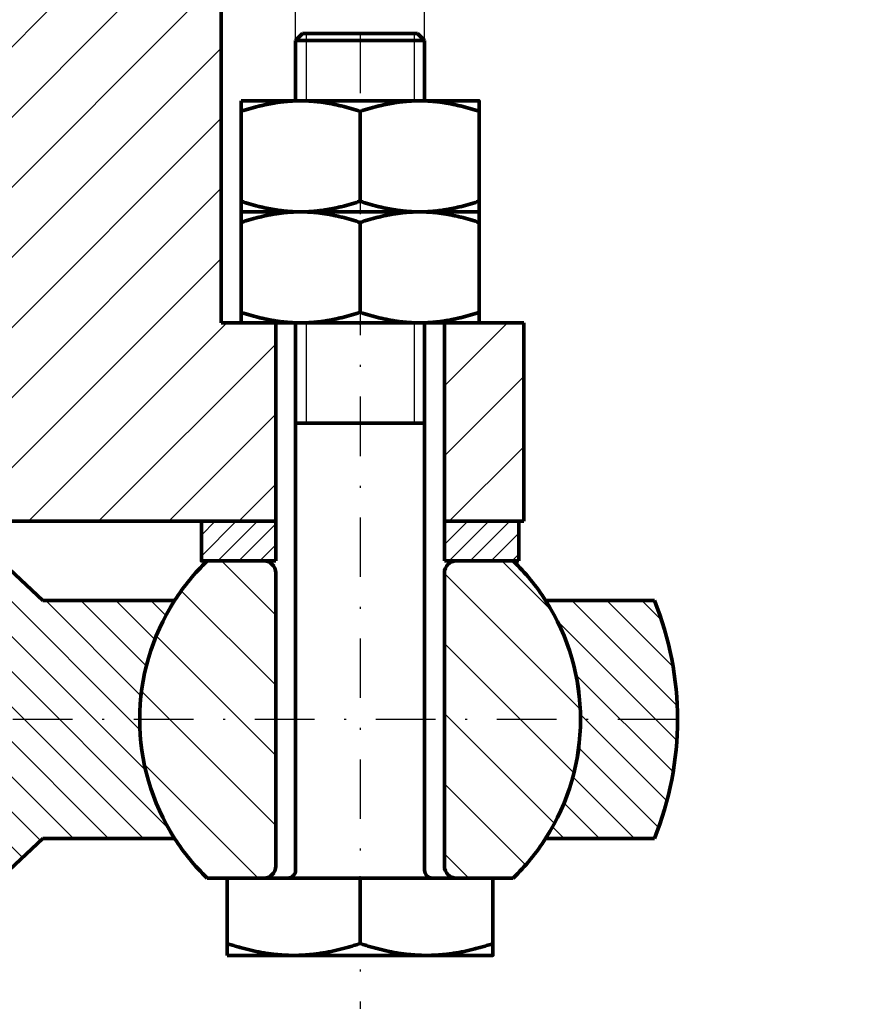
# Model space of a CAD drawing. Header units: inches. Extents: x -122986 to 27550, y -4965 to 6170.
# Drawn here: x 4627.22 to 4669.51, y 442.17 to 491.68 of the extents above; entities that cross this region are included whole.
import ezdxf

# ---------------------------------------------------------------- set-up
doc = ezdxf.new("R2010")
doc.units = ezdxf.units.IN
doc.header["$LTSCALE"] = 2
doc.header["$MEASUREMENT"] = 0
doc.linetypes.add('DASHDOT', pattern=[1, 0.5, -0.25, 0, -0.25])
for name, color, linetype, lineweight in [('1 Kich Thước', 7, 'Continuous', 15), ('1 mãnh', 7, 'Continuous', 5), ('1 Đường Tâm', 50, 'DASHDOT', 9), ('1 Đậm', 7, 'Continuous', 50)]:
    doc.layers.add(name, color=color, linetype=linetype, lineweight=lineweight)
doc.styles.add('tinh', font='arial.ttf')
doc.dimstyles.new('Tịnh', dxfattribs={"dimtxt": 0.3, "dimasz": 1.5, "dimexe": 1, "dimexo": 0.0625, "dimgap": 0.4, "dimtad": 1, "dimtoh": 1, "dimzin": 0, "dimdsep": 46, "dimtxsty": 'tinh', "dimcen": 0.09, "dimclrd": 256, "dimclre": 256, "dimclrt": 4, "dimadec": 0, "dimazin": 0, "dimtfac": 1, "dimtofl": 0, "dimtmove": 0, "dimatfit": 3, "dimfxl": 1, "dimtfillclr": 4, "dimtolj": 1, "dimtzin": 0, "dimlwd": -1, "dimlwe": -1, "dimarcsym": 0})

# ---------------------------------------------------------------- blocks, each defined once
blk = doc.blocks.new('*D290')
at = {"layer": '1 Kich Thước', "ltscale": 15, "transparency": 16777216}
for p, q in [((4641.138, 490.685), (4641.138, 507.691)), ((4647.638, 490.685), (4647.638, 507.691)), ((4637.138, 506.691), (4633.138, 506.691)), ((4651.638, 506.691), (4669.505, 506.691))]:
    blk.add_line(p, q, dxfattribs=at)
for points in [[(4637.138, 507.358), (4637.138, 506.024), (4641.138, 506.691)], [(4651.638, 507.358), (4651.638, 506.024), (4647.638, 506.691)]]:
    blk.add_solid(points, dxfattribs=at)
at = {"layer": 'Defpoints', "color": 0, "ltscale": 15, "transparency": 16777216}
for p in [(4647.638, 506.691), (4641.138, 490.622), (4647.638, 490.622)]:
    blk.add_point(p, dxfattribs=at)
at = {"layer": '1 Kich Thước', "color": 4, "ltscale": 15, "transparency": 16777216, "insert": (4663.571, 510.746), "char_height": 5, "attachment_point": 5, "style": 'tinh'}
blk.add_mtext('\\A1;M3', dxfattribs=at)

msp = doc.modelspace()

# ---------------------------------------------------------------- hatches: boundary and pattern name
at = {"layer": '1 mãnh', "ltscale": 15}
h = msp.add_hatch(dxfattribs=at)
h.set_pattern_fill('ANSI31', color=256, scale=10, angle=90)
h.set_pattern_definition([(135, (-4310.3199, -5677.809), (-0.88388348, -0.88388348), [])])
h.paths.add_polyline_path([(4625.188, 465.386), (4590.623, 465.386), (4590.388, 465.151), (4590.388, 461.386), (4590.646, 461.386), (4611.365, 461.386), (4618.388, 461.386), (4618.388, 460.405), (4623.988, 460.405), (4626.374, 456.386), (4633.276, 456.386, -0.143571), (4635.035, 462.386), (4628.388, 462.386)])
h.paths.add_polyline_path([(4618.388, 461.386), (4611.365, 461.386), (4612.346, 460.405), (4618.388, 460.405)], flags=17)
h.paths.add_polyline_path([(4628.388, 450.386), (4635.035, 450.386, -0.143571), (4633.276, 456.386), (4626.374, 456.386), (4623.988, 452.367), (4618.388, 452.367), (4618.388, 451.386), (4611.365, 451.386), (4590.765, 451.386), (4590.388, 451.009), (4590.388, 447.386), (4625.188, 447.386)])
h.paths.add_polyline_path([(4618.388, 452.367), (4612.346, 452.367), (4611.365, 451.386), (4618.388, 451.386)], flags=17)
h.paths.add_polyline_path([(4659.22, 462.386), (4653.74, 462.386, -0.143571), (4655.5, 456.386), (4660.388, 456.386, 0.096396)])
h.paths.add_polyline_path([(4660.388, 456.386), (4655.5, 456.386, -0.143571), (4653.74, 450.386), (4659.22, 450.386, 0.096396)])

# ---------------------------------------------------------------- linework, layer by layer
at = {"layer": '1 mãnh', "linetype": 'Continuous', "lineweight": 13, "ltscale": 15}
for p, q in [((4622.388, 485.853), (4628.921, 492.386)), ((4622.388, 482.318), (4632.456, 492.386)), ((4622.388, 478.782), (4635.992, 492.386)), ((4622.388, 475.246), (4637.388, 490.246)), ((4622.388, 471.711), (4637.388, 486.711)), ((4622.388, 468.175), (4637.388, 483.175)), ((4624.134, 466.386), (4637.388, 479.64)), ((4627.669, 466.386), (4637.669, 476.386)), ((4648.638, 473.212), (4651.811, 476.386)), ((4631.205, 466.386), (4640.136, 475.317)), ((4648.638, 469.677), (4652.638, 473.677)), ((4634.74, 466.386), (4640.136, 471.782)), ((4648.882, 466.386), (4652.638, 470.141)), ((4638.276, 466.386), (4640.136, 468.246)), ((4636.388, 465.687), (4637.087, 466.386)), ((4636.388, 464.626), (4638.147, 466.386)), ((4637.208, 464.386), (4639.208, 466.386)), ((4648.638, 466.27), (4648.754, 466.386)), ((4648.638, 465.209), (4649.815, 466.386)), ((4648.875, 464.386), (4650.875, 466.386)), ((4649.936, 464.386), (4651.936, 466.386)), ((4638.269, 464.386), (4640.136, 466.253)), ((4650.997, 464.386), (4652.388, 465.777)), ((4639.329, 464.386), (4640.136, 465.193)), ((4640.136, 461.646), (4637.396, 464.386)), ((4654.044, 461.88), (4651.538, 464.386)), ((4652.057, 464.386), (4652.388, 464.716)), ((4655.486, 456.903), (4648.638, 463.751)), ((4640.136, 458.111), (4635.369, 462.878)), ((4640.136, 454.575), (4634.107, 460.604)), ((4655.165, 453.688), (4648.638, 460.216)), ((4640.136, 451.04), (4633.367, 457.808)), ((4654.18, 451.138), (4648.638, 456.68)), ((4639.254, 448.386), (4633.508, 454.132)), ((4652.733, 449.049), (4648.638, 453.145)), ((4649.861, 448.386), (4648.638, 449.609))]:
    msp.add_line(p, q, dxfattribs=at)
at = {"layer": '1 mãnh', "lineweight": 13}
for p, q in [((4641.667, 490.972), (4641.667, 487.602)), ((4647.108, 490.972), (4647.108, 487.602)), ((4641.667, 476.386), (4641.667, 471.328)), ((4647.108, 476.386), (4647.108, 471.328))]:
    msp.add_line(p, q, dxfattribs=at)
at = {"layer": '1 Đường Tâm', "lineweight": 9, "ltscale": 3}
for p, q in [((4644.388, 490.972), (4644.388, 434.452)), ((4660.388, 456.386), (4415.304, 456.386))]:
    msp.add_line(p, q, dxfattribs=at)
at = {"layer": '1 Đậm', "lineweight": 50}
for p, q in [((4637.388, 476.386), (4637.388, 504.386)), ((4641.488, 490.972), (4641.138, 490.622)), ((4647.638, 490.622), (4641.138, 490.622)), ((4641.138, 490.622), (4641.138, 487.586)), ((4641.488, 490.972), (4647.288, 490.972)), ((4647.638, 490.622), (4647.288, 490.972)), ((4647.638, 487.586), (4647.638, 490.622)), ((4638.388, 487.05), (4638.388, 482.522)), ((4650.388, 487.05), (4650.388, 482.522)), ((4638.388, 481.45), (4638.388, 476.922)), ((4638.388, 481.45), (4638.388, 476.922)), ((4650.388, 481.45), (4650.388, 476.922)), ((4650.388, 481.45), (4650.388, 476.922)), ((4640.136, 476.357), (4640.136, 464.386)), ((4641.138, 476.386), (4641.138, 463.791)), ((4647.638, 463.791), (4647.638, 476.386)), ((4648.638, 464.386), (4648.638, 476.386)), ((4652.638, 466.386), (4652.638, 476.386)), ((4641.138, 471.328), (4647.638, 471.328)), ((4572.138, 466.386), (4640.136, 466.386)), ((4648.638, 466.386), (4651.388, 466.386)), ((4625.188, 465.386), (4628.388, 462.386)), ((4648.638, 464.386), (4652.1, 464.386)), ((4640.136, 463.831), (4640.136, 463.762)), ((4640.136, 448.941), (4640.136, 463.757)), ((4641.138, 448.786), (4641.138, 463.786)), ((4647.638, 448.786), (4647.638, 463.786)), ((4648.638, 448.986), (4648.638, 463.786)), ((4628.388, 462.386), (4635.037, 462.386)), ((4653.738, 462.386), (4659.22, 462.386)), ((4628.388, 450.386), (4625.188, 447.386)), ((4635.037, 450.386), (4628.388, 450.386)), ((4659.22, 450.386), (4653.738, 450.386)), ((4636.675, 448.386), (4640.288, 448.386)), ((4637.69, 445.087), (4637.69, 448.386)), ((4644.388, 445.087), (4644.388, 448.386)), ((4651.086, 445.087), (4651.086, 448.386)), ((4641.039, 444.489), (4637.69, 444.489)), ((4647.737, 444.489), (4641.039, 444.489)), ((4651.086, 444.489), (4647.737, 444.489))]:
    msp.add_line(p, q, dxfattribs=at)
at = {"layer": '1 Đậm', "lineweight": 50, "ltscale": 15}
for p, q in [((4652.638, 466.386), (4648.638, 466.386)), ((4652.388, 464.386), (4652.388, 466.386)), ((4636.675, 464.386), (4640.136, 464.386)), ((4648.638, 464.386), (4652.388, 464.386)), ((4640.288, 448.386), (4648.038, 448.386)), ((4648.038, 448.386), (4652.1, 448.386))]:
    msp.add_line(p, q, dxfattribs=at)
at = {"layer": '1 Đậm', "lineweight": 50}
for points in [[(4644.388, 482.522), (4644.388, 487.05), (4644.329, 487.07), (4644.27, 487.089), (4644.211, 487.108), (4644.152, 487.126), (4644.093, 487.145), (4644.034, 487.163), (4643.974, 487.181), (4643.915, 487.198), (4643.856, 487.215), (4643.797, 487.232), (4643.738, 487.248), (4643.678, 487.264), (4643.619, 487.28), (4643.559, 487.296), (4643.5, 487.311), (4643.44, 487.326), (4643.381, 487.34), (4643.321, 487.354), (4643.262, 487.368), (4643.202, 487.381), (4643.142, 487.394), (4643.083, 487.406), (4643.023, 487.419), (4642.963, 487.43), (4642.903, 487.442), (4642.843, 487.453), (4642.783, 487.463), (4642.723, 487.474), (4642.663, 487.483), (4642.603, 487.493), (4642.542, 487.502), (4642.482, 487.51), (4642.422, 487.518), (4642.361, 487.526), (4642.301, 487.533), (4642.24, 487.54), (4642.18, 487.546), (4642.119, 487.552), (4642.059, 487.557), (4641.998, 487.562), (4641.937, 487.567), (4641.876, 487.571), (4641.815, 487.574), (4641.754, 487.577), (4641.693, 487.58), (4641.632, 487.582), (4641.571, 487.584), (4641.51, 487.585), (4641.449, 487.586), (4641.388, 487.586), (4641.326, 487.586), (4641.265, 487.585), (4641.204, 487.584), (4641.143, 487.582), (4641.081, 487.58), (4641.02, 487.577), (4640.959, 487.574), (4640.898, 487.571), (4640.837, 487.567), (4640.776, 487.562), (4640.715, 487.557), (4640.655, 487.552), (4640.594, 487.546), (4640.533, 487.54), (4640.473, 487.533), (4640.412, 487.526), (4640.352, 487.518), (4640.291, 487.51), (4640.231, 487.501), (4640.171, 487.492), (4640.11, 487.483), (4640.05, 487.473), (4639.99, 487.463), (4639.93, 487.452), (4639.87, 487.441), (4639.81, 487.43), (4639.75, 487.418), (4639.691, 487.406), (4639.631, 487.393), (4639.571, 487.381), (4639.512, 487.367), (4639.452, 487.354), (4639.392, 487.34), (4639.333, 487.325), (4639.274, 487.31), (4639.214, 487.295), (4639.155, 487.28), (4639.096, 487.264), (4639.036, 487.248), (4638.977, 487.232), (4638.918, 487.215), (4638.859, 487.198), (4638.8, 487.18), (4638.741, 487.163), (4638.682, 487.145), (4638.623, 487.126), (4638.564, 487.108), (4638.505, 487.089), (4638.446, 487.07), (4638.388, 487.05), (4638.388, 487.07), (4638.388, 487.089), (4638.388, 487.107), (4638.388, 487.126), (4638.388, 487.144), (4638.388, 487.162), (4638.388, 487.18), (4638.388, 487.197), (4638.388, 487.215), (4638.388, 487.231), (4638.388, 487.248), (4638.388, 487.264), (4638.388, 487.28), (4638.388, 487.296), (4638.388, 487.311), (4638.388, 487.326), (4638.388, 487.34), (4638.388, 487.354), (4638.388, 487.368), (4638.388, 487.381), (4638.388, 487.394), (4638.388, 487.407), (4638.388, 487.419), (4638.388, 487.431), (4638.388, 487.442), (4638.388, 487.453), (4638.388, 487.464), (4638.388, 487.474), (4638.388, 487.484), (4638.388, 487.493), (4638.388, 487.502), (4638.388, 487.51), (4638.388, 487.518), (4638.388, 487.526), (4638.388, 487.533), (4638.388, 487.54), (4638.388, 487.546), (4638.388, 487.552), (4638.388, 487.557), (4638.388, 487.562), (4638.388, 487.567), (4638.388, 487.571), (4638.388, 487.574), (4638.388, 487.577), (4638.388, 487.58), (4638.388, 487.582), (4638.388, 487.584), (4638.388, 487.585), (4638.388, 487.586), (4638.388, 487.586)], [(4638.388, 487.586), (4641.388, 487.586), (4647.388, 487.586), (4650.388, 487.586)], [(4650.388, 487.586), (4650.388, 487.586), (4650.388, 487.585), (4650.388, 487.584), (4650.388, 487.582), (4650.388, 487.58), (4650.388, 487.578), (4650.388, 487.575), (4650.388, 487.571), (4650.388, 487.567), (4650.388, 487.563), (4650.388, 487.558), (4650.388, 487.552), (4650.388, 487.546), (4650.388, 487.54), (4650.388, 487.533), (4650.388, 487.526), (4650.388, 487.519), (4650.388, 487.511), (4650.388, 487.502), (4650.388, 487.493), (4650.388, 487.484), (4650.388, 487.474), (4650.388, 487.464), (4650.388, 487.453), (4650.388, 487.443), (4650.388, 487.431), (4650.388, 487.419), (4650.388, 487.407), (4650.388, 487.395), (4650.388, 487.382), (4650.388, 487.368), (4650.388, 487.354), (4650.388, 487.34), (4650.388, 487.326), (4650.388, 487.311), (4650.388, 487.296), (4650.388, 487.28), (4650.388, 487.264), (4650.388, 487.248), (4650.388, 487.232), (4650.388, 487.215), (4650.388, 487.198), (4650.388, 487.18), (4650.388, 487.162), (4650.388, 487.144), (4650.388, 487.126), (4650.388, 487.108), (4650.388, 487.089), (4650.388, 487.07), (4650.388, 487.05), (4650.329, 487.07), (4650.27, 487.089), (4650.211, 487.108), (4650.152, 487.126), (4650.093, 487.145), (4650.034, 487.163), (4649.974, 487.181), (4649.915, 487.198), (4649.856, 487.215), (4649.797, 487.232), (4649.738, 487.248), (4649.678, 487.264), (4649.619, 487.28), (4649.559, 487.296), (4649.5, 487.311), (4649.44, 487.326), (4649.381, 487.34), (4649.321, 487.354), (4649.262, 487.368), (4649.202, 487.381), (4649.142, 487.394), (4649.083, 487.406), (4649.023, 487.419), (4648.963, 487.43), (4648.903, 487.442), (4648.843, 487.453), (4648.783, 487.463), (4648.723, 487.474), (4648.663, 487.483), (4648.603, 487.493), (4648.542, 487.502), (4648.482, 487.51), (4648.422, 487.518), (4648.361, 487.526), (4648.301, 487.533), (4648.24, 487.54), (4648.18, 487.546), (4648.119, 487.552), (4648.059, 487.557), (4647.998, 487.562), (4647.937, 487.567), (4647.876, 487.571), (4647.815, 487.574), (4647.754, 487.577), (4647.693, 487.58), (4647.632, 487.582), (4647.571, 487.584), (4647.51, 487.585), (4647.449, 487.586), (4647.388, 487.586), (4647.326, 487.586), (4647.265, 487.585), (4647.204, 487.584), (4647.143, 487.582), (4647.081, 487.58), (4647.02, 487.577), (4646.959, 487.574), (4646.898, 487.571), (4646.837, 487.567), (4646.776, 487.562), (4646.715, 487.557), (4646.655, 487.552), (4646.594, 487.546), (4646.533, 487.54), (4646.473, 487.533), (4646.412, 487.526), (4646.352, 487.518), (4646.291, 487.51), (4646.231, 487.501), (4646.171, 487.492), (4646.11, 487.483), (4646.05, 487.473), (4645.99, 487.463), (4645.93, 487.452), (4645.87, 487.441), (4645.81, 487.43), (4645.75, 487.418), (4645.691, 487.406), (4645.631, 487.393), (4645.571, 487.381), (4645.512, 487.367), (4645.452, 487.354), (4645.392, 487.34), (4645.333, 487.325), (4645.274, 487.31), (4645.214, 487.295), (4645.155, 487.28), (4645.096, 487.264), (4645.036, 487.248), (4644.977, 487.232), (4644.918, 487.215), (4644.859, 487.198), (4644.8, 487.18), (4644.741, 487.163), (4644.682, 487.145), (4644.623, 487.126), (4644.564, 487.108), (4644.505, 487.089), (4644.446, 487.07), (4644.388, 487.05)], [(4638.388, 481.986), (4641.388, 481.986), (4647.388, 481.986), (4647.326, 481.986), (4647.265, 481.987), (4647.204, 481.988), (4647.143, 481.99), (4647.081, 481.992), (4647.02, 481.995), (4646.959, 481.998), (4646.898, 482.001), (4646.837, 482.005), (4646.776, 482.01), (4646.715, 482.015), (4646.655, 482.02), (4646.594, 482.026), (4646.533, 482.033), (4646.473, 482.039), (4646.412, 482.047), (4646.352, 482.054), (4646.291, 482.062), (4646.231, 482.071), (4646.171, 482.08), (4646.11, 482.089), (4646.05, 482.099), (4645.99, 482.109), (4645.93, 482.12), (4645.87, 482.131), (4645.81, 482.142), (4645.75, 482.154), (4645.691, 482.166), (4645.631, 482.179), (4645.571, 482.192), (4645.512, 482.205), (4645.452, 482.219), (4645.392, 482.233), (4645.333, 482.247), (4645.274, 482.262), (4645.214, 482.277), (4645.155, 482.292), (4645.096, 482.308), (4645.036, 482.324), (4644.977, 482.341), (4644.918, 482.357), (4644.859, 482.374), (4644.8, 482.392), (4644.741, 482.41), (4644.682, 482.428), (4644.623, 482.446), (4644.564, 482.464), (4644.505, 482.483), (4644.446, 482.503), (4644.388, 482.522), (4644.329, 482.502), (4644.27, 482.483), (4644.211, 482.464), (4644.152, 482.446), (4644.093, 482.427), (4644.034, 482.409), (4643.974, 482.392), (4643.915, 482.374), (4643.856, 482.357), (4643.797, 482.34), (4643.738, 482.324), (4643.678, 482.308), (4643.619, 482.292), (4643.559, 482.277), (4643.5, 482.261), (4643.44, 482.247), (4643.381, 482.232), (4643.321, 482.218), (4643.262, 482.205), (4643.202, 482.191), (4643.142, 482.178), (4643.083, 482.166), (4643.023, 482.154), (4642.963, 482.142), (4642.903, 482.13), (4642.843, 482.119), (4642.783, 482.109), (4642.723, 482.099), (4642.663, 482.089), (4642.603, 482.08), (4642.542, 482.071), (4642.482, 482.062), (4642.422, 482.054), (4642.361, 482.046), (4642.301, 482.039), (4642.24, 482.032), (4642.18, 482.026), (4642.119, 482.02), (4642.059, 482.015), (4641.998, 482.01), (4641.937, 482.005), (4641.876, 482.001), (4641.815, 481.998), (4641.754, 481.995), (4641.693, 481.992), (4641.632, 481.99), (4641.571, 481.988), (4641.51, 481.987), (4641.449, 481.986), (4641.388, 481.986), (4641.326, 481.986), (4641.265, 481.987), (4641.204, 481.988), (4641.143, 481.99), (4641.081, 481.992), (4641.02, 481.995), (4640.959, 481.998), (4640.898, 482.001), (4640.837, 482.005), (4640.776, 482.01), (4640.715, 482.015), (4640.655, 482.02), (4640.594, 482.026), (4640.533, 482.033), (4640.473, 482.039), (4640.412, 482.047), (4640.352, 482.054), (4640.291, 482.062), (4640.231, 482.071), (4640.171, 482.08), (4640.11, 482.089), (4640.05, 482.099), (4639.99, 482.109), (4639.93, 482.12), (4639.87, 482.131), (4639.81, 482.142), (4639.75, 482.154), (4639.691, 482.166), (4639.631, 482.179), (4639.571, 482.192), (4639.512, 482.205), (4639.452, 482.219), (4639.392, 482.233), (4639.333, 482.247), (4639.274, 482.262), (4639.214, 482.277), (4639.155, 482.292), (4639.096, 482.308), (4639.036, 482.324), (4638.977, 482.341), (4638.918, 482.357), (4638.859, 482.374), (4638.8, 482.392), (4638.741, 482.41), (4638.682, 482.428), (4638.623, 482.446), (4638.564, 482.464), (4638.505, 482.483), (4638.446, 482.503), (4638.388, 482.522), (4638.388, 482.503), (4638.388, 482.484), (4638.388, 482.465), (4638.388, 482.446), (4638.388, 482.428), (4638.388, 482.41), (4638.388, 482.392), (4638.388, 482.375), (4638.388, 482.358), (4638.388, 482.341), (4638.388, 482.324), (4638.388, 482.308), (4638.388, 482.292), (4638.388, 482.277), (4638.388, 482.261), (4638.388, 482.247), (4638.388, 482.232), (4638.388, 482.218), (4638.388, 482.204), (4638.388, 482.191), (4638.388, 482.178), (4638.388, 482.165), (4638.388, 482.153), (4638.388, 482.141), (4638.388, 482.13), (4638.388, 482.119), (4638.388, 482.109), (4638.388, 482.098), (4638.388, 482.089), (4638.388, 482.079), (4638.388, 482.07), (4638.388, 482.062), (4638.388, 482.054), (4638.388, 482.046), (4638.388, 482.039), (4638.388, 482.032), (4638.388, 482.026), (4638.388, 482.02), (4638.388, 482.015), (4638.388, 482.01), (4638.388, 482.005), (4638.388, 482.001), (4638.388, 481.998), (4638.388, 481.995), (4638.388, 481.992), (4638.388, 481.99), (4638.388, 481.988), (4638.388, 481.987), (4638.388, 481.986), (4638.388, 481.986)], [(4650.388, 481.986), (4650.388, 481.986), (4650.388, 481.987), (4650.388, 481.988), (4650.388, 481.99), (4650.388, 481.992), (4650.388, 481.995), (4650.388, 481.998), (4650.388, 482.001), (4650.388, 482.005), (4650.388, 482.01), (4650.388, 482.015), (4650.388, 482.02), (4650.388, 482.026), (4650.388, 482.032), (4650.388, 482.039), (4650.388, 482.046), (4650.388, 482.053), (4650.388, 482.062), (4650.388, 482.07), (4650.388, 482.079), (4650.388, 482.088), (4650.388, 482.098), (4650.388, 482.108), (4650.388, 482.119), (4650.388, 482.13), (4650.388, 482.141), (4650.388, 482.153), (4650.388, 482.165), (4650.388, 482.178), (4650.388, 482.191), (4650.388, 482.204), (4650.388, 482.218), (4650.388, 482.232), (4650.388, 482.246), (4650.388, 482.261), (4650.388, 482.276), (4650.388, 482.292), (4650.388, 482.308), (4650.388, 482.324), (4650.388, 482.341), (4650.388, 482.357), (4650.388, 482.374), (4650.388, 482.392), (4650.388, 482.41), (4650.388, 482.428), (4650.388, 482.446), (4650.388, 482.465), (4650.388, 482.483), (4650.388, 482.503), (4650.388, 482.522), (4650.329, 482.502), (4650.27, 482.483), (4650.211, 482.464), (4650.152, 482.446), (4650.093, 482.427), (4650.034, 482.409), (4649.974, 482.392), (4649.915, 482.374), (4649.856, 482.357), (4649.797, 482.34), (4649.738, 482.324), (4649.678, 482.308), (4649.619, 482.292), (4649.559, 482.277), (4649.5, 482.261), (4649.44, 482.247), (4649.381, 482.232), (4649.321, 482.218), (4649.262, 482.205), (4649.202, 482.191), (4649.142, 482.178), (4649.083, 482.166), (4649.023, 482.154), (4648.963, 482.142), (4648.903, 482.13), (4648.843, 482.119), (4648.783, 482.109), (4648.723, 482.099), (4648.663, 482.089), (4648.603, 482.08), (4648.542, 482.071), (4648.482, 482.062), (4648.422, 482.054), (4648.361, 482.046), (4648.301, 482.039), (4648.24, 482.032), (4648.18, 482.026), (4648.119, 482.02), (4648.059, 482.015), (4647.998, 482.01), (4647.937, 482.005), (4647.876, 482.001), (4647.815, 481.998), (4647.754, 481.995), (4647.693, 481.992), (4647.632, 481.99), (4647.571, 481.988), (4647.51, 481.987), (4647.449, 481.986), (4647.388, 481.986), (4650.388, 481.986)], [(4638.388, 481.986), (4638.388, 481.986), (4638.388, 481.985), (4638.388, 481.984), (4638.388, 481.982), (4638.388, 481.98), (4638.388, 481.978), (4638.388, 481.975), (4638.388, 481.971), (4638.388, 481.967), (4638.388, 481.963), (4638.388, 481.958), (4638.388, 481.952), (4638.388, 481.946), (4638.388, 481.94), (4638.388, 481.933), (4638.388, 481.926), (4638.388, 481.919), (4638.388, 481.911), (4638.388, 481.902), (4638.388, 481.893), (4638.388, 481.884), (4638.388, 481.874), (4638.388, 481.864), (4638.388, 481.853), (4638.388, 481.843), (4638.388, 481.831), (4638.388, 481.819), (4638.388, 481.807), (4638.388, 481.795), (4638.388, 481.782), (4638.388, 481.768), (4638.388, 481.754), (4638.388, 481.74), (4638.388, 481.726), (4638.388, 481.711), (4638.388, 481.696), (4638.388, 481.68), (4638.388, 481.664), (4638.388, 481.648), (4638.388, 481.632), (4638.388, 481.615), (4638.388, 481.598), (4638.388, 481.58), (4638.388, 481.562), (4638.388, 481.544), (4638.388, 481.526), (4638.388, 481.508), (4638.388, 481.489), (4638.388, 481.47), (4638.388, 481.45), (4638.446, 481.47), (4638.505, 481.489), (4638.564, 481.508), (4638.623, 481.526), (4638.682, 481.545), (4638.742, 481.563), (4638.801, 481.581), (4638.86, 481.598), (4638.919, 481.615), (4638.978, 481.632), (4639.038, 481.648), (4639.097, 481.664), (4639.156, 481.68), (4639.216, 481.696), (4639.275, 481.711), (4639.335, 481.726), (4639.394, 481.74), (4639.454, 481.754), (4639.513, 481.768), (4639.573, 481.781), (4639.633, 481.794), (4639.693, 481.806), (4639.752, 481.819), (4639.812, 481.83), (4639.872, 481.842), (4639.932, 481.853), (4639.992, 481.863), (4640.052, 481.874), (4640.112, 481.883), (4640.172, 481.893), (4640.233, 481.902), (4640.293, 481.91), (4640.353, 481.918), (4640.414, 481.926), (4640.474, 481.933), (4640.535, 481.94), (4640.595, 481.946), (4640.656, 481.952), (4640.716, 481.957), (4640.777, 481.962), (4640.838, 481.967), (4640.899, 481.971), (4640.96, 481.974), (4641.021, 481.977), (4641.082, 481.98), (4641.143, 481.982), (4641.204, 481.984), (4641.265, 481.985), (4641.326, 481.986), (4641.388, 481.986), (4641.449, 481.986), (4641.51, 481.985), (4641.571, 481.984), (4641.632, 481.982), (4641.694, 481.98), (4641.755, 481.977), (4641.816, 481.974), (4641.877, 481.971), (4641.938, 481.967), (4641.999, 481.962), (4642.06, 481.957), (4642.12, 481.952), (4642.181, 481.946), (4642.242, 481.94), (4642.302, 481.933), (4642.363, 481.926), (4642.423, 481.918), (4642.484, 481.91), (4642.544, 481.901), (4642.604, 481.892), (4642.665, 481.883), (4642.725, 481.873), (4642.785, 481.863), (4642.845, 481.852), (4642.905, 481.841), (4642.965, 481.83), (4643.025, 481.818), (4643.084, 481.806), (4643.144, 481.793), (4643.204, 481.781), (4643.264, 481.767), (4643.323, 481.754), (4643.383, 481.74), (4643.442, 481.725), (4643.502, 481.71), (4643.561, 481.695), (4643.62, 481.68), (4643.68, 481.664), (4643.739, 481.648), (4643.798, 481.632), (4643.857, 481.615), (4643.916, 481.598), (4643.975, 481.58), (4644.034, 481.563), (4644.093, 481.545), (4644.152, 481.526), (4644.211, 481.508), (4644.27, 481.489), (4644.329, 481.47), (4644.388, 481.45)], [(4650.388, 481.986), (4647.388, 481.986), (4641.388, 481.986), (4638.388, 481.986)], [(4638.388, 481.986), (4638.388, 481.986), (4638.388, 481.985), (4638.388, 481.984), (4638.388, 481.982), (4638.388, 481.98), (4638.388, 481.978), (4638.388, 481.975), (4638.388, 481.971), (4638.388, 481.967), (4638.388, 481.963), (4638.388, 481.958), (4638.388, 481.952), (4638.388, 481.946), (4638.388, 481.94), (4638.388, 481.933), (4638.388, 481.926), (4638.388, 481.919), (4638.388, 481.911), (4638.388, 481.902), (4638.388, 481.893), (4638.388, 481.884), (4638.388, 481.874), (4638.388, 481.864), (4638.388, 481.853), (4638.388, 481.843), (4638.388, 481.831), (4638.388, 481.819), (4638.388, 481.807), (4638.388, 481.795), (4638.388, 481.782), (4638.388, 481.768), (4638.388, 481.754), (4638.388, 481.74), (4638.388, 481.726), (4638.388, 481.711), (4638.388, 481.696), (4638.388, 481.68), (4638.388, 481.664), (4638.388, 481.648), (4638.388, 481.632), (4638.388, 481.615), (4638.388, 481.598), (4638.388, 481.58), (4638.388, 481.562), (4638.388, 481.544), (4638.388, 481.526), (4638.388, 481.508), (4638.388, 481.489), (4638.388, 481.47), (4638.388, 481.45), (4638.446, 481.47), (4638.505, 481.489), (4638.564, 481.508), (4638.623, 481.526), (4638.682, 481.545), (4638.742, 481.563), (4638.801, 481.581), (4638.86, 481.598), (4638.919, 481.615), (4638.978, 481.632), (4639.038, 481.648), (4639.097, 481.664), (4639.156, 481.68), (4639.216, 481.696), (4639.275, 481.711), (4639.335, 481.726), (4639.394, 481.74), (4639.454, 481.754), (4639.513, 481.768), (4639.573, 481.781), (4639.633, 481.794), (4639.693, 481.806), (4639.752, 481.819), (4639.812, 481.83), (4639.872, 481.842), (4639.932, 481.853), (4639.992, 481.863), (4640.052, 481.874), (4640.112, 481.883), (4640.172, 481.893), (4640.233, 481.902), (4640.293, 481.91), (4640.353, 481.918), (4640.414, 481.926), (4640.474, 481.933), (4640.535, 481.94), (4640.595, 481.946), (4640.656, 481.952), (4640.716, 481.957), (4640.777, 481.962), (4640.838, 481.967), (4640.899, 481.971), (4640.96, 481.974), (4641.021, 481.977), (4641.082, 481.98), (4641.143, 481.982), (4641.204, 481.984), (4641.265, 481.985), (4641.326, 481.986), (4641.388, 481.986), (4641.449, 481.986), (4641.51, 481.985), (4641.571, 481.984), (4641.632, 481.982), (4641.694, 481.98), (4641.755, 481.977), (4641.816, 481.974), (4641.877, 481.971), (4641.938, 481.967), (4641.999, 481.962), (4642.06, 481.957), (4642.12, 481.952), (4642.181, 481.946), (4642.242, 481.94), (4642.302, 481.933), (4642.363, 481.926), (4642.423, 481.918), (4642.484, 481.91), (4642.544, 481.901), (4642.604, 481.892), (4642.665, 481.883), (4642.725, 481.873), (4642.785, 481.863), (4642.845, 481.852), (4642.905, 481.841), (4642.965, 481.83), (4643.025, 481.818), (4643.084, 481.806), (4643.144, 481.793), (4643.204, 481.781), (4643.264, 481.767), (4643.323, 481.754), (4643.383, 481.74), (4643.442, 481.725), (4643.502, 481.71), (4643.561, 481.695), (4643.62, 481.68), (4643.68, 481.664), (4643.739, 481.648), (4643.798, 481.632), (4643.857, 481.615), (4643.916, 481.598), (4643.975, 481.58), (4644.034, 481.563), (4644.093, 481.545), (4644.152, 481.526), (4644.211, 481.508), (4644.27, 481.489), (4644.329, 481.47), (4644.388, 481.45)], [(4650.388, 481.986), (4647.388, 481.986), (4641.388, 481.986), (4638.388, 481.986)], [(4644.388, 476.922), (4644.388, 481.45), (4644.446, 481.47), (4644.505, 481.489), (4644.564, 481.508), (4644.623, 481.526), (4644.682, 481.545), (4644.742, 481.563), (4644.801, 481.581), (4644.86, 481.598), (4644.919, 481.615), (4644.978, 481.632), (4645.038, 481.648), (4645.097, 481.664), (4645.156, 481.68), (4645.216, 481.696), (4645.275, 481.711), (4645.335, 481.726), (4645.394, 481.74), (4645.454, 481.754), (4645.513, 481.768), (4645.573, 481.781), (4645.633, 481.794), (4645.693, 481.806), (4645.752, 481.819), (4645.812, 481.83), (4645.872, 481.842), (4645.932, 481.853), (4645.992, 481.863), (4646.052, 481.874), (4646.112, 481.883), (4646.172, 481.893), (4646.233, 481.902), (4646.293, 481.91), (4646.353, 481.918), (4646.414, 481.926), (4646.474, 481.933), (4646.535, 481.94), (4646.595, 481.946), (4646.656, 481.952), (4646.716, 481.957), (4646.777, 481.962), (4646.838, 481.967), (4646.899, 481.971), (4646.96, 481.974), (4647.021, 481.977), (4647.082, 481.98), (4647.143, 481.982), (4647.204, 481.984), (4647.265, 481.985), (4647.326, 481.986), (4647.388, 481.986), (4647.449, 481.986), (4647.51, 481.985), (4647.571, 481.984), (4647.632, 481.982), (4647.694, 481.98), (4647.755, 481.977), (4647.816, 481.974), (4647.877, 481.971), (4647.938, 481.967), (4647.999, 481.962), (4648.06, 481.957), (4648.12, 481.952), (4648.181, 481.946), (4648.242, 481.94), (4648.302, 481.933), (4648.363, 481.926), (4648.423, 481.918), (4648.484, 481.91), (4648.544, 481.901), (4648.604, 481.892), (4648.665, 481.883), (4648.725, 481.873), (4648.785, 481.863), (4648.845, 481.852), (4648.905, 481.841), (4648.965, 481.83), (4649.025, 481.818), (4649.084, 481.806), (4649.144, 481.793), (4649.204, 481.781), (4649.264, 481.767), (4649.323, 481.754), (4649.383, 481.74), (4649.442, 481.725), (4649.502, 481.71), (4649.561, 481.695), (4649.62, 481.68), (4649.68, 481.664), (4649.739, 481.648), (4649.798, 481.632), (4649.857, 481.615), (4649.916, 481.598), (4649.975, 481.58), (4650.034, 481.563), (4650.093, 481.545), (4650.152, 481.526), (4650.211, 481.508), (4650.27, 481.489), (4650.329, 481.47), (4650.388, 481.45), (4650.388, 481.47), (4650.388, 481.489), (4650.388, 481.507), (4650.388, 481.526), (4650.388, 481.544), (4650.388, 481.562), (4650.388, 481.58), (4650.388, 481.597), (4650.388, 481.615), (4650.388, 481.631), (4650.388, 481.648), (4650.388, 481.664), (4650.388, 481.68), (4650.388, 481.696), (4650.388, 481.711), (4650.388, 481.726), (4650.388, 481.74), (4650.388, 481.754), (4650.388, 481.768), (4650.388, 481.781), (4650.388, 481.794), (4650.388, 481.807), (4650.388, 481.819), (4650.388, 481.831), (4650.388, 481.842), (4650.388, 481.853), (4650.388, 481.864), (4650.388, 481.874), (4650.388, 481.884), (4650.388, 481.893), (4650.388, 481.902), (4650.388, 481.91), (4650.388, 481.918), (4650.388, 481.926), (4650.388, 481.933), (4650.388, 481.94), (4650.388, 481.946), (4650.388, 481.952), (4650.388, 481.957), (4650.388, 481.962), (4650.388, 481.967), (4650.388, 481.971), (4650.388, 481.974), (4650.388, 481.977), (4650.388, 481.98), (4650.388, 481.982), (4650.388, 481.984), (4650.388, 481.985), (4650.388, 481.986), (4650.388, 481.986)], [(4644.388, 476.922), (4644.388, 481.45), (4644.446, 481.47), (4644.505, 481.489), (4644.564, 481.508), (4644.623, 481.526), (4644.682, 481.545), (4644.742, 481.563), (4644.801, 481.581), (4644.86, 481.598), (4644.919, 481.615), (4644.978, 481.632), (4645.038, 481.648), (4645.097, 481.664), (4645.156, 481.68), (4645.216, 481.696), (4645.275, 481.711), (4645.335, 481.726), (4645.394, 481.74), (4645.454, 481.754), (4645.513, 481.768), (4645.573, 481.781), (4645.633, 481.794), (4645.693, 481.806), (4645.752, 481.819), (4645.812, 481.83), (4645.872, 481.842), (4645.932, 481.853), (4645.992, 481.863), (4646.052, 481.874), (4646.112, 481.883), (4646.172, 481.893), (4646.233, 481.902), (4646.293, 481.91), (4646.353, 481.918), (4646.414, 481.926), (4646.474, 481.933), (4646.535, 481.94), (4646.595, 481.946), (4646.656, 481.952), (4646.716, 481.957), (4646.777, 481.962), (4646.838, 481.967), (4646.899, 481.971), (4646.96, 481.974), (4647.021, 481.977), (4647.082, 481.98), (4647.143, 481.982), (4647.204, 481.984), (4647.265, 481.985), (4647.326, 481.986), (4647.388, 481.986), (4647.449, 481.986), (4647.51, 481.985), (4647.571, 481.984), (4647.632, 481.982), (4647.694, 481.98), (4647.755, 481.977), (4647.816, 481.974), (4647.877, 481.971), (4647.938, 481.967), (4647.999, 481.962), (4648.06, 481.957), (4648.12, 481.952), (4648.181, 481.946), (4648.242, 481.94), (4648.302, 481.933), (4648.363, 481.926), (4648.423, 481.918), (4648.484, 481.91), (4648.544, 481.901), (4648.604, 481.892), (4648.665, 481.883), (4648.725, 481.873), (4648.785, 481.863), (4648.845, 481.852), (4648.905, 481.841), (4648.965, 481.83), (4649.025, 481.818), (4649.084, 481.806), (4649.144, 481.793), (4649.204, 481.781), (4649.264, 481.767), (4649.323, 481.754), (4649.383, 481.74), (4649.442, 481.725), (4649.502, 481.71), (4649.561, 481.695), (4649.62, 481.68), (4649.68, 481.664), (4649.739, 481.648), (4649.798, 481.632), (4649.857, 481.615), (4649.916, 481.598), (4649.975, 481.58), (4650.034, 481.563), (4650.093, 481.545), (4650.152, 481.526), (4650.211, 481.508), (4650.27, 481.489), (4650.329, 481.47), (4650.388, 481.45), (4650.388, 481.47), (4650.388, 481.489), (4650.388, 481.507), (4650.388, 481.526), (4650.388, 481.544), (4650.388, 481.562), (4650.388, 481.58), (4650.388, 481.597), (4650.388, 481.615), (4650.388, 481.631), (4650.388, 481.648), (4650.388, 481.664), (4650.388, 481.68), (4650.388, 481.696), (4650.388, 481.711), (4650.388, 481.726), (4650.388, 481.74), (4650.388, 481.754), (4650.388, 481.768), (4650.388, 481.781), (4650.388, 481.794), (4650.388, 481.807), (4650.388, 481.819), (4650.388, 481.831), (4650.388, 481.842), (4650.388, 481.853), (4650.388, 481.864), (4650.388, 481.874), (4650.388, 481.884), (4650.388, 481.893), (4650.388, 481.902), (4650.388, 481.91), (4650.388, 481.918), (4650.388, 481.926), (4650.388, 481.933), (4650.388, 481.94), (4650.388, 481.946), (4650.388, 481.952), (4650.388, 481.957), (4650.388, 481.962), (4650.388, 481.967), (4650.388, 481.971), (4650.388, 481.974), (4650.388, 481.977), (4650.388, 481.98), (4650.388, 481.982), (4650.388, 481.984), (4650.388, 481.985), (4650.388, 481.986), (4650.388, 481.986)], [(4638.388, 476.386), (4638.388, 476.386), (4638.388, 476.387), (4638.388, 476.388), (4638.388, 476.39), (4638.388, 476.392), (4638.388, 476.395), (4638.388, 476.398), (4638.388, 476.401), (4638.388, 476.405), (4638.388, 476.41), (4638.388, 476.415), (4638.388, 476.42), (4638.388, 476.426), (4638.388, 476.432), (4638.388, 476.439), (4638.388, 476.446), (4638.388, 476.453), (4638.388, 476.462), (4638.388, 476.47), (4638.388, 476.479), (4638.388, 476.488), (4638.388, 476.498), (4638.388, 476.508), (4638.388, 476.519), (4638.388, 476.53), (4638.388, 476.541), (4638.388, 476.553), (4638.388, 476.565), (4638.388, 476.578), (4638.388, 476.591), (4638.388, 476.604), (4638.388, 476.618), (4638.388, 476.632), (4638.388, 476.646), (4638.388, 476.661), (4638.388, 476.676), (4638.388, 476.692), (4638.388, 476.708), (4638.388, 476.724), (4638.388, 476.741), (4638.388, 476.757), (4638.388, 476.774), (4638.388, 476.792), (4638.388, 476.81), (4638.388, 476.828), (4638.388, 476.846), (4638.388, 476.865), (4638.388, 476.883), (4638.388, 476.903), (4638.388, 476.922), (4638.446, 476.902), (4638.505, 476.883), (4638.564, 476.864), (4638.623, 476.846), (4638.682, 476.827), (4638.742, 476.809), (4638.801, 476.792), (4638.86, 476.774), (4638.919, 476.757), (4638.978, 476.74), (4639.038, 476.724), (4639.097, 476.708), (4639.156, 476.692), (4639.216, 476.677), (4639.275, 476.661), (4639.335, 476.647), (4639.394, 476.632), (4639.454, 476.618), (4639.513, 476.605), (4639.573, 476.591), (4639.633, 476.578), (4639.693, 476.566), (4639.752, 476.554), (4639.812, 476.542), (4639.872, 476.53), (4639.932, 476.519), (4639.992, 476.509), (4640.052, 476.499), (4640.112, 476.489), (4640.172, 476.48), (4640.233, 476.471), (4640.293, 476.462), (4640.353, 476.454), (4640.414, 476.446), (4640.474, 476.439), (4640.535, 476.432), (4640.595, 476.426), (4640.656, 476.42), (4640.716, 476.415), (4640.777, 476.41), (4640.838, 476.405), (4640.899, 476.401), (4640.96, 476.398), (4641.021, 476.395), (4641.082, 476.392), (4641.143, 476.39), (4641.204, 476.388), (4641.265, 476.387), (4641.326, 476.386), (4641.388, 476.386), (4637.388, 476.386)], [(4638.388, 476.386), (4638.388, 476.386), (4638.388, 476.387), (4638.388, 476.388), (4638.388, 476.39), (4638.388, 476.392), (4638.388, 476.395), (4638.388, 476.398), (4638.388, 476.401), (4638.388, 476.405), (4638.388, 476.41), (4638.388, 476.415), (4638.388, 476.42), (4638.388, 476.426), (4638.388, 476.432), (4638.388, 476.439), (4638.388, 476.446), (4638.388, 476.453), (4638.388, 476.462), (4638.388, 476.47), (4638.388, 476.479), (4638.388, 476.488), (4638.388, 476.498), (4638.388, 476.508), (4638.388, 476.519), (4638.388, 476.53), (4638.388, 476.541), (4638.388, 476.553), (4638.388, 476.565), (4638.388, 476.578), (4638.388, 476.591), (4638.388, 476.604), (4638.388, 476.618), (4638.388, 476.632), (4638.388, 476.646), (4638.388, 476.661), (4638.388, 476.676), (4638.388, 476.692), (4638.388, 476.708), (4638.388, 476.724), (4638.388, 476.741), (4638.388, 476.757), (4638.388, 476.774), (4638.388, 476.792), (4638.388, 476.81), (4638.388, 476.828), (4638.388, 476.846), (4638.388, 476.865), (4638.388, 476.883), (4638.388, 476.903), (4638.388, 476.922), (4638.446, 476.902), (4638.505, 476.883), (4638.564, 476.864), (4638.623, 476.846), (4638.682, 476.827), (4638.742, 476.809), (4638.801, 476.792), (4638.86, 476.774), (4638.919, 476.757), (4638.978, 476.74), (4639.038, 476.724), (4639.097, 476.708), (4639.156, 476.692), (4639.216, 476.677), (4639.275, 476.661), (4639.335, 476.647), (4639.394, 476.632), (4639.454, 476.618), (4639.513, 476.605), (4639.573, 476.591), (4639.633, 476.578), (4639.693, 476.566), (4639.752, 476.554), (4639.812, 476.542), (4639.872, 476.53), (4639.932, 476.519), (4639.992, 476.509), (4640.052, 476.499), (4640.112, 476.489), (4640.172, 476.48), (4640.233, 476.471), (4640.293, 476.462), (4640.353, 476.454), (4640.414, 476.446), (4640.474, 476.439), (4640.535, 476.432), (4640.595, 476.426), (4640.656, 476.42), (4640.716, 476.415), (4640.777, 476.41), (4640.838, 476.405), (4640.899, 476.401), (4640.96, 476.398), (4641.021, 476.395), (4641.082, 476.392), (4641.143, 476.39), (4641.204, 476.388), (4641.265, 476.387), (4641.326, 476.386), (4641.388, 476.386), (4638.388, 476.386)], [(4650.388, 476.386), (4647.388, 476.386), (4641.388, 476.386), (4641.449, 476.386), (4641.51, 476.387), (4641.571, 476.388), (4641.632, 476.39), (4641.694, 476.392), (4641.755, 476.395), (4641.816, 476.398), (4641.877, 476.401), (4641.938, 476.405), (4641.999, 476.41), (4642.06, 476.415), (4642.12, 476.42), (4642.181, 476.426), (4642.242, 476.433), (4642.302, 476.439), (4642.363, 476.447), (4642.423, 476.454), (4642.484, 476.462), (4642.544, 476.471), (4642.604, 476.48), (4642.665, 476.489), (4642.725, 476.499), (4642.785, 476.509), (4642.845, 476.52), (4642.905, 476.531), (4642.965, 476.542), (4643.025, 476.554), (4643.084, 476.566), (4643.144, 476.579), (4643.204, 476.592), (4643.264, 476.605), (4643.323, 476.619), (4643.383, 476.633), (4643.442, 476.647), (4643.502, 476.662), (4643.561, 476.677), (4643.62, 476.692), (4643.68, 476.708), (4643.739, 476.724), (4643.798, 476.741), (4643.857, 476.757), (4643.916, 476.774), (4643.975, 476.792), (4644.034, 476.81), (4644.093, 476.828), (4644.152, 476.846), (4644.211, 476.864), (4644.27, 476.883), (4644.329, 476.903), (4644.388, 476.922), (4644.446, 476.902), (4644.505, 476.883), (4644.564, 476.864), (4644.623, 476.846), (4644.682, 476.827), (4644.742, 476.809), (4644.801, 476.792), (4644.86, 476.774), (4644.919, 476.757), (4644.978, 476.74), (4645.038, 476.724), (4645.097, 476.708), (4645.156, 476.692), (4645.216, 476.677), (4645.275, 476.661), (4645.335, 476.647), (4645.394, 476.632), (4645.454, 476.618), (4645.513, 476.605), (4645.573, 476.591), (4645.633, 476.578), (4645.693, 476.566), (4645.752, 476.554), (4645.812, 476.542), (4645.872, 476.53), (4645.932, 476.519), (4645.992, 476.509), (4646.052, 476.499), (4646.112, 476.489), (4646.172, 476.48), (4646.233, 476.471), (4646.293, 476.462), (4646.353, 476.454), (4646.414, 476.446), (4646.474, 476.439), (4646.535, 476.432), (4646.595, 476.426), (4646.656, 476.42), (4646.716, 476.415), (4646.777, 476.41), (4646.838, 476.405), (4646.899, 476.401), (4646.96, 476.398), (4647.021, 476.395), (4647.082, 476.392), (4647.143, 476.39), (4647.204, 476.388), (4647.265, 476.387), (4647.326, 476.386), (4647.388, 476.386), (4647.449, 476.386), (4647.51, 476.387), (4647.571, 476.388), (4647.632, 476.39), (4647.694, 476.392), (4647.755, 476.395), (4647.816, 476.398), (4647.877, 476.401), (4647.938, 476.405), (4647.999, 476.41), (4648.06, 476.415), (4648.12, 476.42), (4648.181, 476.426), (4648.242, 476.433), (4648.302, 476.439), (4648.363, 476.447), (4648.423, 476.454), (4648.484, 476.462), (4648.544, 476.471), (4648.604, 476.48), (4648.665, 476.489), (4648.725, 476.499), (4648.785, 476.509), (4648.845, 476.52), (4648.905, 476.531), (4648.965, 476.542), (4649.025, 476.554), (4649.084, 476.566), (4649.144, 476.579), (4649.204, 476.592), (4649.264, 476.605), (4649.323, 476.619), (4649.383, 476.633), (4649.442, 476.647), (4649.502, 476.662), (4649.561, 476.677), (4649.62, 476.692), (4649.68, 476.708), (4649.739, 476.724), (4649.798, 476.741), (4649.857, 476.757), (4649.916, 476.774), (4649.975, 476.792), (4650.034, 476.81), (4650.093, 476.828), (4650.152, 476.846), (4650.211, 476.864), (4650.27, 476.883), (4650.329, 476.903), (4650.388, 476.922), (4650.388, 476.903), (4650.388, 476.884), (4650.388, 476.865), (4650.388, 476.846), (4650.388, 476.828), (4650.388, 476.81), (4650.388, 476.792), (4650.388, 476.775), (4650.388, 476.758), (4650.388, 476.741), (4650.388, 476.724), (4650.388, 476.708), (4650.388, 476.692), (4650.388, 476.677), (4650.388, 476.661), (4650.388, 476.647), (4650.388, 476.632), (4650.388, 476.618), (4650.388, 476.604), (4650.388, 476.591), (4650.388, 476.578), (4650.388, 476.565), (4650.388, 476.553), (4650.388, 476.541), (4650.388, 476.53), (4650.388, 476.519), (4650.388, 476.509), (4650.388, 476.498), (4650.388, 476.489), (4650.388, 476.479), (4650.388, 476.47), (4650.388, 476.462), (4650.388, 476.454), (4650.388, 476.446), (4650.388, 476.439), (4650.388, 476.432), (4650.388, 476.426), (4650.388, 476.42), (4650.388, 476.415), (4650.388, 476.41), (4650.388, 476.405), (4650.388, 476.401), (4650.388, 476.398), (4650.388, 476.395), (4650.388, 476.392), (4650.388, 476.39), (4650.388, 476.388), (4650.388, 476.387), (4650.388, 476.386), (4650.388, 476.386)], [(4652.638, 476.386), (4647.388, 476.386), (4641.388, 476.386), (4641.449, 476.386), (4641.51, 476.387), (4641.571, 476.388), (4641.632, 476.39), (4641.694, 476.392), (4641.755, 476.395), (4641.816, 476.398), (4641.877, 476.401), (4641.938, 476.405), (4641.999, 476.41), (4642.06, 476.415), (4642.12, 476.42), (4642.181, 476.426), (4642.242, 476.433), (4642.302, 476.439), (4642.363, 476.447), (4642.423, 476.454), (4642.484, 476.462), (4642.544, 476.471), (4642.604, 476.48), (4642.665, 476.489), (4642.725, 476.499), (4642.785, 476.509), (4642.845, 476.52), (4642.905, 476.531), (4642.965, 476.542), (4643.025, 476.554), (4643.084, 476.566), (4643.144, 476.579), (4643.204, 476.592), (4643.264, 476.605), (4643.323, 476.619), (4643.383, 476.633), (4643.442, 476.647), (4643.502, 476.662), (4643.561, 476.677), (4643.62, 476.692), (4643.68, 476.708), (4643.739, 476.724), (4643.798, 476.741), (4643.857, 476.757), (4643.916, 476.774), (4643.975, 476.792), (4644.034, 476.81), (4644.093, 476.828), (4644.152, 476.846), (4644.211, 476.864), (4644.27, 476.883), (4644.329, 476.903), (4644.388, 476.922), (4644.446, 476.902), (4644.505, 476.883), (4644.564, 476.864), (4644.623, 476.846), (4644.682, 476.827), (4644.742, 476.809), (4644.801, 476.792), (4644.86, 476.774), (4644.919, 476.757), (4644.978, 476.74), (4645.038, 476.724), (4645.097, 476.708), (4645.156, 476.692), (4645.216, 476.677), (4645.275, 476.661), (4645.335, 476.647), (4645.394, 476.632), (4645.454, 476.618), (4645.513, 476.605), (4645.573, 476.591), (4645.633, 476.578), (4645.693, 476.566), (4645.752, 476.554), (4645.812, 476.542), (4645.872, 476.53), (4645.932, 476.519), (4645.992, 476.509), (4646.052, 476.499), (4646.112, 476.489), (4646.172, 476.48), (4646.233, 476.471), (4646.293, 476.462), (4646.353, 476.454), (4646.414, 476.446), (4646.474, 476.439), (4646.535, 476.432), (4646.595, 476.426), (4646.656, 476.42), (4646.716, 476.415), (4646.777, 476.41), (4646.838, 476.405), (4646.899, 476.401), (4646.96, 476.398), (4647.021, 476.395), (4647.082, 476.392), (4647.143, 476.39), (4647.204, 476.388), (4647.265, 476.387), (4647.326, 476.386), (4647.388, 476.386), (4647.449, 476.386), (4647.51, 476.387), (4647.571, 476.388), (4647.632, 476.39), (4647.694, 476.392), (4647.755, 476.395), (4647.816, 476.398), (4647.877, 476.401), (4647.938, 476.405), (4647.999, 476.41), (4648.06, 476.415), (4648.12, 476.42), (4648.181, 476.426), (4648.242, 476.433), (4648.302, 476.439), (4648.363, 476.447), (4648.423, 476.454), (4648.484, 476.462), (4648.544, 476.471), (4648.604, 476.48), (4648.665, 476.489), (4648.725, 476.499), (4648.785, 476.509), (4648.845, 476.52), (4648.905, 476.531), (4648.965, 476.542), (4649.025, 476.554), (4649.084, 476.566), (4649.144, 476.579), (4649.204, 476.592), (4649.264, 476.605), (4649.323, 476.619), (4649.383, 476.633), (4649.442, 476.647), (4649.502, 476.662), (4649.561, 476.677), (4649.62, 476.692), (4649.68, 476.708), (4649.739, 476.724), (4649.798, 476.741), (4649.857, 476.757), (4649.916, 476.774), (4649.975, 476.792), (4650.034, 476.81), (4650.093, 476.828), (4650.152, 476.846), (4650.211, 476.864), (4650.27, 476.883), (4650.329, 476.903), (4650.388, 476.922), (4650.388, 476.903), (4650.388, 476.884), (4650.388, 476.865), (4650.388, 476.846), (4650.388, 476.828), (4650.388, 476.81), (4650.388, 476.792), (4650.388, 476.775), (4650.388, 476.758), (4650.388, 476.741), (4650.388, 476.724), (4650.388, 476.708), (4650.388, 476.692), (4650.388, 476.677), (4650.388, 476.661), (4650.388, 476.647), (4650.388, 476.632), (4650.388, 476.618), (4650.388, 476.604), (4650.388, 476.591), (4650.388, 476.578), (4650.388, 476.565), (4650.388, 476.553), (4650.388, 476.541), (4650.388, 476.53), (4650.388, 476.519), (4650.388, 476.509), (4650.388, 476.498), (4650.388, 476.489), (4650.388, 476.479), (4650.388, 476.47), (4650.388, 476.462), (4650.388, 476.454), (4650.388, 476.446), (4650.388, 476.439), (4650.388, 476.432), (4650.388, 476.426), (4650.388, 476.42), (4650.388, 476.415), (4650.388, 476.41), (4650.388, 476.405), (4650.388, 476.401), (4650.388, 476.398), (4650.388, 476.395), (4650.388, 476.392), (4650.388, 476.39), (4650.388, 476.388), (4650.388, 476.387), (4650.388, 476.386), (4650.388, 476.386)], [(4637.69, 444.489), (4637.69, 444.489), (4637.69, 444.49), (4637.69, 444.491), (4637.69, 444.493), (4637.69, 444.496), (4637.69, 444.499), (4637.69, 444.502), (4637.69, 444.506), (4637.69, 444.51), (4637.69, 444.515), (4637.69, 444.521), (4637.69, 444.527), (4637.69, 444.533), (4637.69, 444.54), (4637.69, 444.548), (4637.69, 444.556), (4637.69, 444.564), (4637.69, 444.573), (4637.69, 444.583), (4637.69, 444.593), (4637.69, 444.603), (4637.69, 444.614), (4637.69, 444.625), (4637.69, 444.637), (4637.69, 444.649), (4637.69, 444.662), (4637.69, 444.675), (4637.69, 444.689), (4637.69, 444.703), (4637.69, 444.717), (4637.69, 444.732), (4637.69, 444.748), (4637.69, 444.763), (4637.69, 444.78), (4637.69, 444.796), (4637.69, 444.813), (4637.69, 444.83), (4637.69, 444.848), (4637.69, 444.866), (4637.69, 444.885), (4637.69, 444.904), (4637.69, 444.923), (4637.69, 444.942), (4637.69, 444.962), (4637.69, 444.982), (4637.69, 445.003), (4637.69, 445.023), (4637.69, 445.044), (4637.69, 445.066), (4637.69, 445.087)], [(4637.69, 445.087), (4637.755, 445.066), (4637.821, 445.044), (4637.887, 445.023), (4637.953, 445.002), (4638.019, 444.982), (4638.085, 444.962), (4638.151, 444.942), (4638.217, 444.922), (4638.283, 444.903), (4638.349, 444.885), (4638.415, 444.866), (4638.481, 444.848), (4638.548, 444.831), (4638.614, 444.813), (4638.68, 444.796), (4638.747, 444.78), (4638.813, 444.764), (4638.88, 444.748), (4638.946, 444.733), (4639.013, 444.718), (4639.08, 444.704), (4639.146, 444.69), (4639.213, 444.676), (4639.28, 444.663), (4639.347, 444.65), (4639.414, 444.638), (4639.481, 444.626), (4639.548, 444.615), (4639.615, 444.604), (4639.682, 444.593), (4639.749, 444.583), (4639.817, 444.574), (4639.884, 444.565), (4639.951, 444.556), (4640.019, 444.548), (4640.086, 444.541), (4640.154, 444.534), (4640.222, 444.527), (4640.289, 444.521), (4640.357, 444.516), (4640.425, 444.511), (4640.493, 444.506), (4640.561, 444.502), (4640.629, 444.499), (4640.697, 444.496), (4640.765, 444.493), (4640.833, 444.491), (4640.902, 444.49), (4640.97, 444.489), (4641.039, 444.489)], [(4641.039, 444.489), (4641.107, 444.489), (4641.175, 444.49), (4641.244, 444.491), (4641.312, 444.493), (4641.38, 444.496), (4641.449, 444.499), (4641.517, 444.502), (4641.585, 444.506), (4641.653, 444.511), (4641.721, 444.516), (4641.789, 444.521), (4641.857, 444.527), (4641.925, 444.534), (4641.992, 444.541), (4642.06, 444.549), (4642.127, 444.557), (4642.195, 444.565), (4642.262, 444.574), (4642.33, 444.584), (4642.397, 444.594), (4642.464, 444.604), (4642.531, 444.615), (4642.598, 444.626), (4642.665, 444.638), (4642.732, 444.651), (4642.799, 444.663), (4642.866, 444.676), (4642.933, 444.69), (4643, 444.704), (4643.066, 444.719), (4643.133, 444.733), (4643.199, 444.749), (4643.266, 444.764), (4643.332, 444.78), (4643.399, 444.797), (4643.465, 444.814), (4643.531, 444.831), (4643.597, 444.849), (4643.663, 444.867), (4643.729, 444.885), (4643.795, 444.904), (4643.861, 444.923), (4643.927, 444.942), (4643.993, 444.962), (4644.059, 444.982), (4644.125, 445.002), (4644.191, 445.023), (4644.256, 445.044), (4644.322, 445.066), (4644.388, 445.087), (4644.453, 445.066), (4644.519, 445.044), (4644.585, 445.023), (4644.651, 445.002), (4644.717, 444.982), (4644.783, 444.962), (4644.849, 444.942), (4644.915, 444.922), (4644.981, 444.903), (4645.047, 444.885), (4645.113, 444.866), (4645.179, 444.848), (4645.246, 444.831), (4645.312, 444.813), (4645.378, 444.796), (4645.445, 444.78), (4645.511, 444.764), (4645.578, 444.748), (4645.644, 444.733), (4645.711, 444.718), (4645.778, 444.704), (4645.844, 444.69), (4645.911, 444.676), (4645.978, 444.663), (4646.045, 444.65), (4646.112, 444.638), (4646.179, 444.626), (4646.246, 444.615), (4646.313, 444.604), (4646.38, 444.593), (4646.447, 444.583), (4646.515, 444.574), (4646.582, 444.565), (4646.649, 444.556), (4646.717, 444.548), (4646.784, 444.541), (4646.852, 444.534), (4646.92, 444.527), (4646.987, 444.521), (4647.055, 444.516), (4647.123, 444.511), (4647.191, 444.506), (4647.259, 444.502), (4647.327, 444.499), (4647.395, 444.496), (4647.463, 444.493), (4647.531, 444.491), (4647.6, 444.49), (4647.668, 444.489), (4647.737, 444.489)], [(4647.737, 444.489), (4647.805, 444.489), (4647.873, 444.49), (4647.942, 444.491), (4648.01, 444.493), (4648.078, 444.496), (4648.147, 444.499), (4648.215, 444.502), (4648.283, 444.506), (4648.351, 444.511), (4648.419, 444.516), (4648.487, 444.521), (4648.555, 444.527), (4648.623, 444.534), (4648.69, 444.541), (4648.758, 444.549), (4648.825, 444.557), (4648.893, 444.565), (4648.96, 444.574), (4649.028, 444.584), (4649.095, 444.594), (4649.162, 444.604), (4649.229, 444.615), (4649.296, 444.626), (4649.363, 444.638), (4649.43, 444.651), (4649.497, 444.663), (4649.564, 444.676), (4649.631, 444.69), (4649.698, 444.704), (4649.764, 444.719), (4649.831, 444.733), (4649.897, 444.749), (4649.964, 444.764), (4650.03, 444.78), (4650.096, 444.797), (4650.163, 444.814), (4650.229, 444.831), (4650.295, 444.849), (4650.361, 444.867), (4650.427, 444.885), (4650.493, 444.904), (4650.559, 444.923), (4650.625, 444.942), (4650.691, 444.962), (4650.757, 444.982), (4650.823, 445.002), (4650.889, 445.023), (4650.954, 445.044), (4651.02, 445.066), (4651.086, 445.087)], [(4651.086, 445.087), (4651.086, 445.066), (4651.086, 445.044), (4651.086, 445.023), (4651.086, 445.003), (4651.086, 444.982), (4651.086, 444.962), (4651.086, 444.942), (4651.086, 444.923), (4651.086, 444.904), (4651.086, 444.885), (4651.086, 444.867), (4651.086, 444.848), (4651.086, 444.831), (4651.086, 444.813), (4651.086, 444.796), (4651.086, 444.78), (4651.086, 444.764), (4651.086, 444.748), (4651.086, 444.733), (4651.086, 444.718), (4651.086, 444.703), (4651.086, 444.689), (4651.086, 444.676), (4651.086, 444.663), (4651.086, 444.65), (4651.086, 444.638), (4651.086, 444.626), (4651.086, 444.614), (4651.086, 444.604), (4651.086, 444.593), (4651.086, 444.583), (4651.086, 444.574), (4651.086, 444.565), (4651.086, 444.556), (4651.086, 444.548), (4651.086, 444.541), (4651.086, 444.534), (4651.086, 444.527), (4651.086, 444.521), (4651.086, 444.516), (4651.086, 444.511), (4651.086, 444.506), (4651.086, 444.502), (4651.086, 444.499), (4651.086, 444.496), (4651.086, 444.493), (4651.086, 444.492), (4651.086, 444.49), (4651.086, 444.489), (4651.086, 444.489)]]:
    msp.add_lwpolyline(points, dxfattribs=at)
at = {"layer": '1 Đậm', "lineweight": 50, "ltscale": 15}
msp.add_lwpolyline([(4639.388, 466.386), (4636.388, 466.386), (4636.388, 464.386), (4639.888, 464.386)], dxfattribs=at)
at = {"layer": '1 Đậm', "lineweight": 50}
for centre, radius, start, end in [((4644.388, 456.386), 11.112, 133.9503, 147.2967), ((4639.538, 463.786), 0.6, 0, 90), ((4649.238, 463.786), 0.6, 90, 180), ((4644.388, 456.386), 11.112, 32.6807, 46.0497), ((4644.388, 456.386), 11.112, 147.2967, 212.7045), ((4644.388, 456.386), 11.11, 147.3127, 212.6873), ((4644.388, 456.386), 11.11, 327.3127, 32.6873), ((4644.388, 456.386), 11.112, 327.3193, 32.6807), ((4644.388, 456.386), 16, 337.9757, 22.0243), ((4644.388, 456.386), 11.112, 212.7045, 226.0497), ((4644.388, 456.386), 11.112, 313.9503, 327.3193)]:
    msp.add_arc(centre, radius, start, end, dxfattribs=at)
at = {"layer": '1 Đậm', "lineweight": 50, "ltscale": 15}
for centre, radius, start, end in [((4639.538, 448.986), 0.6, 270, 0), ((4640.738, 448.786), 0.4, 270, 0), ((4648.038, 448.786), 0.4, 180, 270), ((4649.238, 448.986), 0.6, 180, 270)]:
    msp.add_arc(centre, radius, start, end, dxfattribs=at)
at = {"layer": '1 Đậm', "lineweight": 50}
for p in [(4644.388, 476.386), (4644.388, 476.386), (4644.388, 448.386)]:
    msp.add_point(p, dxfattribs=at)

# ---------------------------------------------------------------- dimensions: what is measured, and where the dimension line sits
at = {"layer": '1 Kich Thước', "ltscale": 15}
dim = msp.add_linear_dim(base=(4647.638, 506.691), p1=(4641.138, 490.622), p2=(4647.638, 490.622), angle=180, text='M3', dimstyle='Tịnh', override={"dimtxt": 5, "dimasz": 4, "dimgap": 1.5, "dimdec": 0, "dimtdec": 0}, dxfattribs=at)
dim.commit()
dim.dimension.update_dxf_attribs({"geometry": '*D290', "text_midpoint": (4663.571, 506.691), "dimtype": 160})

doc.saveas('drawing.dxf')
